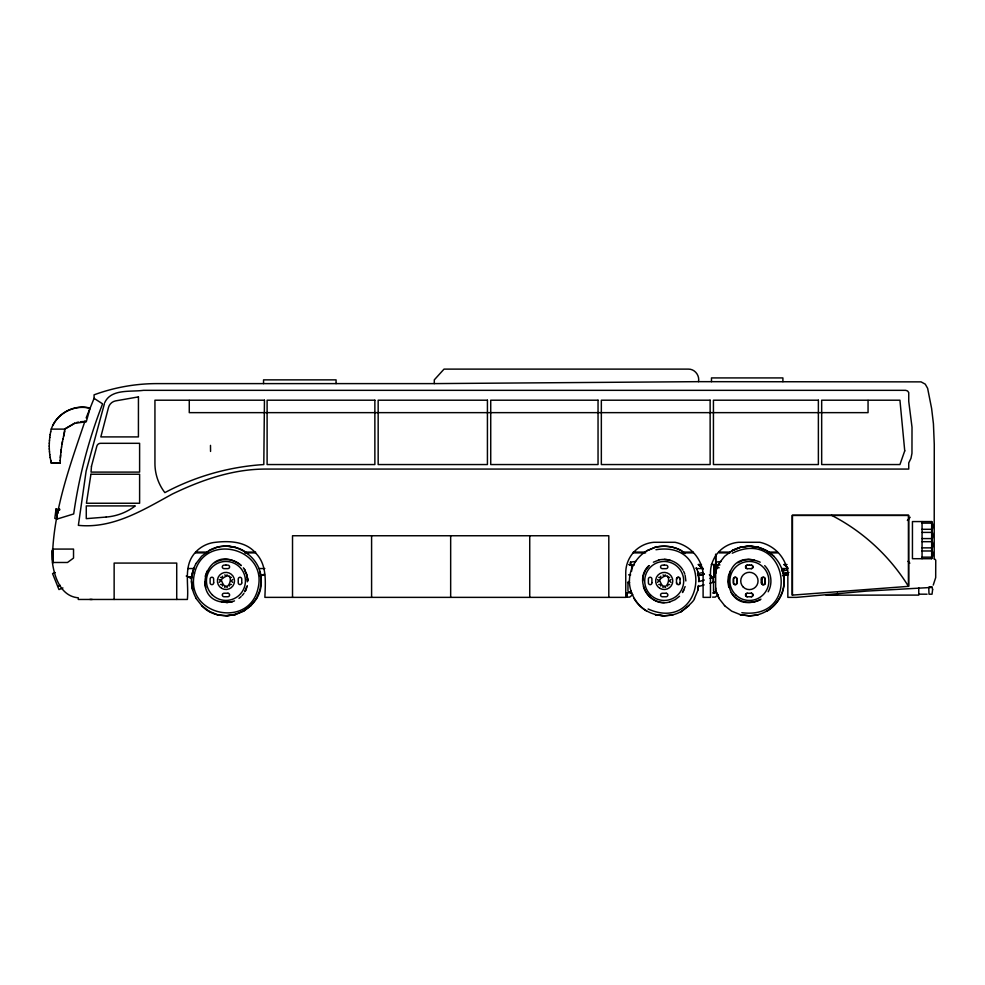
<?xml version="1.0" encoding="UTF-8"?>
<svg xmlns="http://www.w3.org/2000/svg" width="985" height="985" viewBox="0 0 985 985"><rect width="100%" height="100%" fill="white"/><g stroke="black" fill="none" stroke-linecap="round" stroke-linejoin="round"><path stroke-width="1.48" d="M632.826 594.571L629.661 597.119L627.014 597.119L627.014 592.921M57.352 511.178L57.364 510.193L58.029 512.877M59.445 509.208L59.543 510.168M49.25 446.18L49.312 443.09M931.404 587.454L866.234 591.111L796.631 597.366L787.84 597.366L787.84 572.975A35.989 35.989 0 0 0 759.854 542.292L738.541 542.292A30.633 30.633 0 0 0 714.113 558.347L712.537 561.795A30.633 30.633 0 0 0 710.48 572.975L710.48 597.366L703.105 597.366L703.105 572.975A35.989 35.989 0 0 0 675.119 542.292L653.806 542.292A30.633 30.633 0 0 0 625.746 572.975L625.746 597.366L264.891 597.366C265.359 582.455 267.317 564.848 255.78 553.188C245.967 541.418 229.714 540.679 215.592 542.292C206.715 543.055 198.342 547.845 193.183 555.109C184.232 567.323 188.504 583.465 187.544 597.366L187.384 599.459L78.271 599.459L78.271 597.796C60.725 596.331 54.384 576.914 52.439 562.755C52.057 513.788 69.676 466.533 85.092 420.718M715.763 588.07L715.639 589.769L715.676 554.124L715.898 573.307M60.184 460.315L60.048 463.245L51.306 463.245L50.161 457.397M49.312 443.312L49.484 440.221M59.543 509.922L59.605 508.986M60.184 460.549L60.59 454.922M60.356 457.84L61.193 449.554M49.484 440.443L49.767 437.365M60.861 452.46L61.562 446.87M196.175 598.351C189.982 587.7 190.105 574.255 196.04 563.519M222.61 576.188L221.896 577.407L220.492 577.407M222.561 586.05L221.896 584.462L220.492 584.462M660.873 576.213L660.159 577.432L658.756 577.432M660.824 586.075L660.159 584.487L658.756 584.487M697.909 590.003L698.5 585.496L697.996 589.99L694.437 598.424M783.1 590.003C787.015 575.043 780.009 558.643 766.798 550.738L773.951 556.291M192.691 571.866L191.89 577.887L192.703 571.879L194.439 567.655M629.415 580.953C629.477 568.64 636.409 557.091 646.886 550.75C662.93 544.102 657.044 546.441 646.825 550.787M642.688 580.965L643.439 575.363L645.594 570.155L649.029 565.685M49.767 437.586L50.161 434.52M55.702 509.454L57.536 510.107L56.083 508.728L54.815 518.405L56.859 518.738M61.562 447.104L62.461 441.539M61.981 444.432L62.978 438.891M50.161 434.742L50.678 431.689M62.978 439.113L64.838 430.999M714.691 576.791L714.088 577.247L714.088 564.516L714.741 564.565M50.678 431.91L51.306 428.894M63.545 436.466L64.838 428.894L74.811 423.07M928.769 588.168L929.015 594.201L932.032 594.201L932.623 589.523M104.385 403.875L86.126 471.101L78.369 525.35C113.14 528.859 143.256 509.91 172.338 494.039C201.568 479.966 233.125 468.971 265.925 469.069L908.736 469.069L908.736 462.913L910.977 458.333L911.962 453.334L912.011 427.231L908.736 401.351L908.736 392.559L907.542 390.946L905.634 390.331L143.49 390.331C130.783 392.116 111.096 388.533 104.706 402.693M205.212 576.274L207.145 570.98M247.309 585.632L245.376 590.914A21.559 21.559 0 0 0 246.509 588.34M730.267 570.992L728.334 576.287L727.841 581.889L728.814 587.429M86.151 417.899L94.08 398.359L94.08 394.837C114.161 387.437 135.548 383.621 156.96 383.608L434.299 383.608L698.513 381.663L921.073 381.872L925.26 384.15L927.624 388.312L931.613 408.479L933.435 423.796L934.272 444.346L934.199 559.172M224.58 587.282L225.947 586.235L227.301 587.282M244.699 591.763L246.866 586.543M256.469 598.387L259.966 589.953L261.148 580.928L259.954 571.903M630.708 564.504L630.511 562.09L630.511 564.528L629.55 564.996L634.377 564.947M628.196 593.056L629.563 591.702L630.929 593.056M662.843 587.306L664.21 586.26L665.564 587.306M682.962 591.788L685.129 586.567M713.78 593.056L715.135 591.702L716.501 593.056M768.152 591.788C772.893 583.465 771.44 572.445 764.705 565.636M783.173 589.99C779.073 604.987 764.68 615.871 749.142 615.847M201.593 605.64C221.921 627.433 262.441 610.835 261.271 580.941C261.899 555.208 230.736 537.157 208.783 550.763M716.058 570.512L719.05 563.506M56.28 509.664L56.65 508.937L56.059 513.813L57.401 517.531M631.299 591.049L630.769 591.985L628.492 591.985L627.962 591.049L627.962 582.209M52.882 425.421C59.395 412.025 75.611 404.552 90.029 408.319L86.261 421.777L74.811 423.291L64.838 429.115L51.306 429.115C56.293 413.478 74.22 403.899 90.029 408.098M933.238 585.102L935.688 577.629L935.75 560.133L934.42 558.729M907.357 520.462L910.152 517.273M196.015 563.531L201.58 556.291L208.795 550.75M227.166 574.92L225.947 575.622L224.728 574.92M250.929 605.615L256.482 598.375M648.893 565.636C633.133 580.042 649.558 608.385 669.886 601.86M665.429 574.944L664.21 575.646L662.991 574.944M694.511 598.412C694.4 602.857 667.855 621.621 688.971 605.64M718.964 563.494L724.603 556.291L731.929 550.775L740.424 547.291M718.41 594.571L715.233 597.119L712.586 597.119M243.714 611.168L250.941 605.603M679.527 596.27L675.033 599.717L669.812 601.884M205.348 553.459L207.773 551.625M57.696 509.467L56.428 511.289L57.93 512.717M784.405 575.831L784.392 574.44M214.693 562.755C222.758 557.682 233.777 558.655 240.832 565.058M737.802 562.767L742.912 560.391L748.452 559.418L754.054 559.911M760.949 599.151C751.259 605.406 737.322 602.303 731.19 592.527M732.261 553.201C787.655 526.458 802.824 620.698 741.84 612.695M243.726 611.156L235.292 614.652L226.267 615.847L217.242 614.665M749.45 546.096L740.24 547.278L732.015 550.787M681.755 611.192C665.786 620.661 643.23 614.702 633.995 598.387M208.955 550.689L217.389 547.217M231.401 577.407L229.985 577.407L229.283 576.188M653.375 562.201L658.731 560.096M731.744 550.738C742.641 544.853 756.8 544.779 766.638 550.763M669.665 577.432L668.249 577.432L667.547 576.213M760.223 599.717C718.114 617.583 718.114 544.323 760.223 562.201M55.209 572.544L52.562 573.615L58.977 589.559L62.941 587.959M57.709 586.407L60.356 585.349M260.102 575.954L264.386 574.538M260.102 576.065L264.386 574.637M56.896 519.12L73.69 513.948A493.042 493.042 0 0 1 102.588 403.838L94.08 398.359M698.574 581.679L704.3 580.042M710.025 578.404L712.881 577.579M698.414 586.555L704.14 584.905M709.865 583.268L714.15 582.037M76.67 422.503L78.554 422.06M782.509 575.769L788.431 574.452L783.986 575.437M697.479 573.615L703.081 572.519M232.731 601.515L227.19 602.488L221.588 601.995M724.48 605.615L731.707 611.168L740.461 614.689M766.933 611.192C779.677 603.682 787.175 586.863 782.989 571.928M782.016 570.968L787.865 570.019M758.524 614.677L749.314 615.859L740.117 614.652M217.377 547.204C227.658 544.89 239.281 546.54 247.469 553.496M232.657 579.525L231.253 580.928L232.657 582.344M219.224 582.344L220.64 580.928L219.224 579.525M231.549 601.86C186.251 608.225 205.212 537.453 241.263 565.612M226.698 602.561L229.185 602.18M655.948 549.716C716.218 540.075 703.795 633.958 648.105 608.989M226.378 615.81L235.403 614.628M658.608 560.034C667.879 557.695 678.136 561.819 682.962 570.13M670.92 579.549L669.517 580.953L670.92 582.369M657.5 582.369L658.903 580.953L657.5 579.549M664.198 615.847L673.309 614.677M630.511 562.09L635.67 561.499M716.095 562.09L721.242 561.499M781.979 570.808L784.122 570.549L784.023 569.195L782.065 569.367M80.462 421.752L84.328 421.494M53.178 550.664L51.922 550.738L52.439 560.182M698.07 564.565L701.492 564.54M783.654 564.565L787.064 564.54M749.388 565.119L747.073 565.144A1.847 1.773 -7.5 0 0 747.086 568.665L751.457 568.665A1.847 1.773 7.5 0 0 751.481 565.144L749.154 565.119M60.048 463.024L51.306 463.024L50.678 460.217M931.662 521.57L912.442 521.57L912.442 558.704L931.662 558.704A9.161 9.161 0 0 0 931.662 549.421A9.161 9.161 0 0 0 931.662 540.137A9.161 9.161 0 0 0 931.662 530.853A9.161 9.161 0 0 0 931.662 521.57L931.662 558.704M922.058 523.121L931.662 523.121M922.058 529.302L931.662 529.302M922.058 532.405L931.662 532.405M922.058 538.586L931.662 538.586M922.058 541.688L931.662 541.688M922.058 547.869L931.662 547.869M52.439 549.076L73.53 549.076L73.53 558.076L67.497 562.484L52.87 562.484M922.058 550.984L931.662 550.984M195.584 552.092L207.897 552.092M244.822 552.092L255.595 552.092M633.33 552.092L645.594 552.092M682.383 552.092L693.12 552.092M719.173 552.092L729.897 552.092M768.226 552.092L777.424 552.092M195.584 552.88L207.897 552.88M244.822 552.88L255.595 552.88M633.33 552.88L645.594 552.88M682.383 552.88L693.12 552.88M719.173 552.88L729.897 552.88M768.226 552.88L777.424 552.88M922.058 557.153L931.662 557.153M628.762 564.553L631.028 564.553L631.668 565.501L631.668 571.14M711.293 564.54L714.088 564.54M716.107 567.766L719.173 567.766M187.889 568.542L194.045 568.542M258.673 568.542L264.817 568.542M696.186 568.542L702.317 568.542M782.016 568.542L788.148 568.542M628.602 574.834L630.659 574.834M711.293 577.247L711.946 577.247L709.742 575.129M627.58 582.431L629.624 582.431M713.94 582.431L713.165 582.431L713.165 576.791M929.126 586.777L932.032 586.777L932.623 589.559M716.354 591.985L714.063 591.985L713.534 591.049L713.534 576.311M629.661 592.921L631.767 592.921M712.586 592.921L715.233 592.921M918.759 594.177L927.082 594.201M716.095 564.528L719.961 564.947M749.376 546.109L758.401 547.291L749.191 546.072L740.338 547.291M226.23 546.072L235.255 547.254M740.289 614.677L749.499 615.871M664.321 559.357L669.911 560.096M664.296 602.586C654.742 602.537 645.951 595.777 643.427 586.555M681.694 550.763C673.875 546.478 664.149 545.087 655.222 547.254C665.663 544.964 677.027 546.478 685.326 553.533M646.763 611.168C636.569 604.95 629.44 593.229 629.341 580.941M187.655 576.619L190.45 577.715L190.413 576.693M186.227 576.028L190.45 577.715M758.302 547.266L766.896 550.763M208.82 611.18L217.254 614.652M669.665 584.487L667.965 584.708L667.596 586.075M231.401 584.462L229.985 584.462L229.333 586.05M831.648 515.364C863.057 531.494 889.898 556.303 908.441 586.346L908.441 515.364L792.186 515.364L792.186 595.137L908.712 586.334L908.712 515.352L792.457 515.352L792.457 595.125M208.931 611.131L201.703 605.566L196.04 598.424M909.845 563.174L907.985 561.302M710.678 576.028L711.49 576.791L709.348 574.747M787.717 567.852L784.245 564.516L787.581 567.717M703.204 568.874L698.673 564.516L703.105 568.776L699.793 565.599M724.664 605.652L718.939 598.387L715.467 589.966L719.124 598.424M244.452 569.379L246.829 574.477L247.801 580.017M696.161 567.742L697.983 571.94L699.178 580.965M244.699 570.106L246.866 575.326L247.604 580.928M204.72 581.876L205.693 587.417M49.767 454.553L50.161 457.619M697.897 571.953L699.091 580.978M685.129 575.351L685.868 580.953M191.693 582.394L192.494 588.427M191.373 580.965L192.567 590.003M49.484 451.696L49.767 454.774M49.312 448.828L49.484 451.918M264.349 573.689L264.411 575.4M247.235 579.476L247.333 581.839M190.45 577.616L190.474 578.577M49.25 445.959L49.312 449.049M210.495 445.38L210.556 451.438M714.088 565.759L714.088 576.791M922.058 521.57L922.058 558.704M918.759 587.848L918.759 595.1L826.12 595.162L837.324 595.186L837.324 593.105M868.056 400.415L868.056 412.641L189.268 412.641L189.268 400.415M782.903 381.663L782.903 377.92L711.478 377.92L711.478 381.663M761.491 577.53L761.54 583.046M698.513 381.663C699.818 375.47 694.794 368.944 688.404 369.116L444.026 369.116L434.299 379.865L434.299 383.608M627.014 592.933L627.014 597.119M608.804 597.366L608.804 535.754L292.52 535.754L292.52 597.366M529.733 535.754L529.733 597.366M450.662 535.754L450.662 597.366M371.591 535.754L371.591 597.366M336.07 383.608L336.07 379.865L263.549 379.865L263.549 383.608M176.721 599.459L176.721 563.075L114.137 563.075L114.137 599.459M52.87 549.076L52.87 562.755M52.624 549.064L52.624 562.755M678.899 584.597A1.847 1.773 -82.5 0 0 680.118 583.071L680.019 578.872A1.847 1.773 82.5 0 0 676.498 578.897L676.498 583.021A1.847 1.773 -82.5 0 0 680.019 583.034M676.695 583.477A1.847 1.773 -82.5 0 1 676.609 582.603M676.609 579.365A1.847 1.773 82.5 0 1 678.123 577.296A1.847 1.773 82.5 0 1 680.118 578.897M683.676 571.423A21.621 21.621 0 0 1 684.76 574.046M683.787 590.064A21.559 21.559 0 0 1 682.433 592.539M761.553 582.603A1.847 1.773 -82.5 0 0 763.067 584.671A1.847 1.773 -82.5 0 0 765.062 583.071L764.963 578.872A1.847 1.773 82.5 0 0 761.442 578.897L761.442 583.021A1.847 1.773 -82.5 0 0 762.747 584.597M747.332 568.665A1.847 1.773 -7.5 0 1 747.307 565.144M747.307 596.775A1.847 1.773 7.5 0 1 747.332 593.253M764.963 583.034A1.847 1.773 -82.5 0 1 763.744 584.573M751.235 565.144A1.847 1.773 7.5 0 1 751.223 568.665M751.223 593.253A1.847 1.773 -7.5 0 1 751.235 596.775M765.173 583.563A1.847 1.773 -82.5 0 0 765.308 583.071L765.21 578.872A1.847 1.773 82.5 0 0 763.215 577.272A1.847 1.773 82.5 0 0 761.688 579.34L761.787 582.603A1.847 1.773 -82.5 0 0 763.092 584.622M764.902 584.019A1.847 1.773 -82.5 0 1 764.077 584.597M761.787 579.365A1.847 1.773 82.5 0 1 761.885 578.49M243.911 593.327A21.559 21.559 0 0 1 242.15 595.531M241.165 596.528A21.559 21.559 0 0 1 238.986 598.351M234.516 600.862A21.559 21.559 0 0 1 231.857 601.773M243.357 567.816A21.559 21.559 0 0 1 244.92 570.155M247.629 578.121A21.559 21.559 0 0 1 247.814 580.941M92.221 599.459A59.014 59.014 0 0 1 89.881 599.422M138.442 396.893L138.417 436.909L100.839 436.909L108.473 407.556A9.148 9.148 0 0 1 115.491 400.907L138.442 396.893M264.448 400.206L263.808 464.551A243.418 243.418 0 0 0 164.864 492.623A47.662 47.662 0 0 1 154.94 463.504L154.94 400.206L264.448 400.206M194.525 573.418C184.33 614.517 248.626 629.784 257.996 588.488C268.191 547.389 203.895 532.122 194.525 573.418M221.231 579.673C228.027 600.801 237.68 564.762 221.231 579.673M659.507 579.697C666.291 600.825 675.944 564.799 659.507 579.697M90.928 474.241L86.434 503.249L139.611 503.249L139.611 474.241L90.928 474.241M91.47 466.287L91.039 472.098L139.611 472.098L139.611 443.312L100.839 443.312A3.878 3.878 0 0 0 96.875 446.045L91.47 466.287M904.735 450.859L899.933 464.551L821.675 464.551L821.675 400.206L899.933 400.206L904.735 450.859M704.337 574.12L698.414 575.437L704.337 574.12M788.665 572.519L783.05 573.615L788.665 572.507M655.284 614.689L664.284 615.859L655.284 614.689M106.208 517.051L86.274 518.652L86.274 505.908L135.277 505.908A55.16 55.16 0 0 1 106.208 517.051M225.947 565.094L223.866 565.119A1.847 1.773 -7.5 0 0 223.878 568.64L228.003 568.64A1.847 1.773 7.5 0 0 228.027 565.119L225.947 565.094M664.21 565.119L662.129 565.144A1.847 1.773 -7.5 0 0 662.142 568.665L666.266 568.665A1.847 1.773 7.5 0 0 666.291 565.144L664.21 565.119M374.866 400.206L267.107 400.206L267.107 464.551L374.866 464.551L374.866 400.206M487.427 400.206L378.166 400.206L378.166 464.551L487.427 464.551L487.427 400.206M598.043 400.206L490.727 400.206L490.727 464.551L598.043 464.551L598.043 400.206M710.136 400.206L601.342 400.206L601.342 464.551L710.136 464.551L710.136 400.206M818.375 400.206L713.436 400.206L713.436 464.551L818.375 464.551L818.375 400.206M228.003 593.229L223.878 593.229A1.847 1.773 7.5 0 0 223.866 596.75L228.027 596.75A1.847 1.773 -7.5 0 0 228.003 593.229M666.266 593.253L662.142 593.253A1.847 1.773 7.5 0 0 662.129 596.775L666.291 596.775A1.847 1.773 -7.5 0 0 666.266 593.253M751.457 593.253L747.086 593.253A1.847 1.773 7.5 0 0 747.073 596.775L751.481 596.775A1.847 1.773 -7.5 0 0 751.457 593.253M737.1 583.021L737.1 578.897A1.847 1.773 -82.5 0 0 733.579 578.872L733.579 583.034A1.847 1.773 82.5 0 0 737.1 583.021M736.854 582.578L736.854 579.34A1.847 1.773 -82.5 0 0 735.339 577.272A1.847 1.773 -82.5 0 0 733.332 578.872L733.332 583.034A1.847 1.773 82.5 0 0 735.339 584.647A1.847 1.773 82.5 0 0 736.854 582.578M651.91 582.578L651.91 579.34A1.847 1.773 -82.5 0 0 650.395 577.272A1.847 1.773 -82.5 0 0 648.389 578.872L648.389 583.034A1.847 1.773 82.5 0 0 650.395 584.647A1.847 1.773 82.5 0 0 651.91 582.578M241.756 583.009L241.756 578.848A1.847 1.773 82.5 0 0 238.235 578.872L238.235 582.997A1.847 1.773 -82.5 0 0 241.756 583.009M213.647 582.554L213.647 579.315A1.847 1.773 -82.5 0 0 212.132 577.247A1.847 1.773 -82.5 0 0 210.125 578.848L210.125 583.009A1.847 1.773 82.5 0 0 212.132 584.622A1.847 1.773 82.5 0 0 213.647 582.554M650.42 594.743A19.491 19.491 0 0 0 683.036 586.001A19.491 19.491 0 0 0 659.162 562.127A19.491 19.491 0 0 0 650.42 594.743M659.925 588.365A8.557 8.557 0 0 0 672.767 580.953A8.557 8.557 0 0 0 659.925 573.553A8.557 8.557 0 0 0 659.925 588.365M735.61 594.743A19.491 19.491 0 0 0 768.226 586.001A19.491 19.491 0 0 0 744.352 562.127A19.491 19.491 0 0 0 735.61 594.743M743.269 587.085A8.668 8.668 0 0 0 757.761 583.194A8.668 8.668 0 0 0 747.147 572.593A8.668 8.668 0 0 0 743.269 587.085M221.662 588.34A8.557 8.557 0 0 0 234.504 580.928A8.557 8.557 0 0 0 221.662 573.529A8.557 8.557 0 0 0 221.662 588.34M212.157 594.718A19.491 19.491 0 0 0 244.773 585.976A19.491 19.491 0 0 0 220.899 562.103A19.491 19.491 0 0 0 212.157 594.718"/></g></svg>
